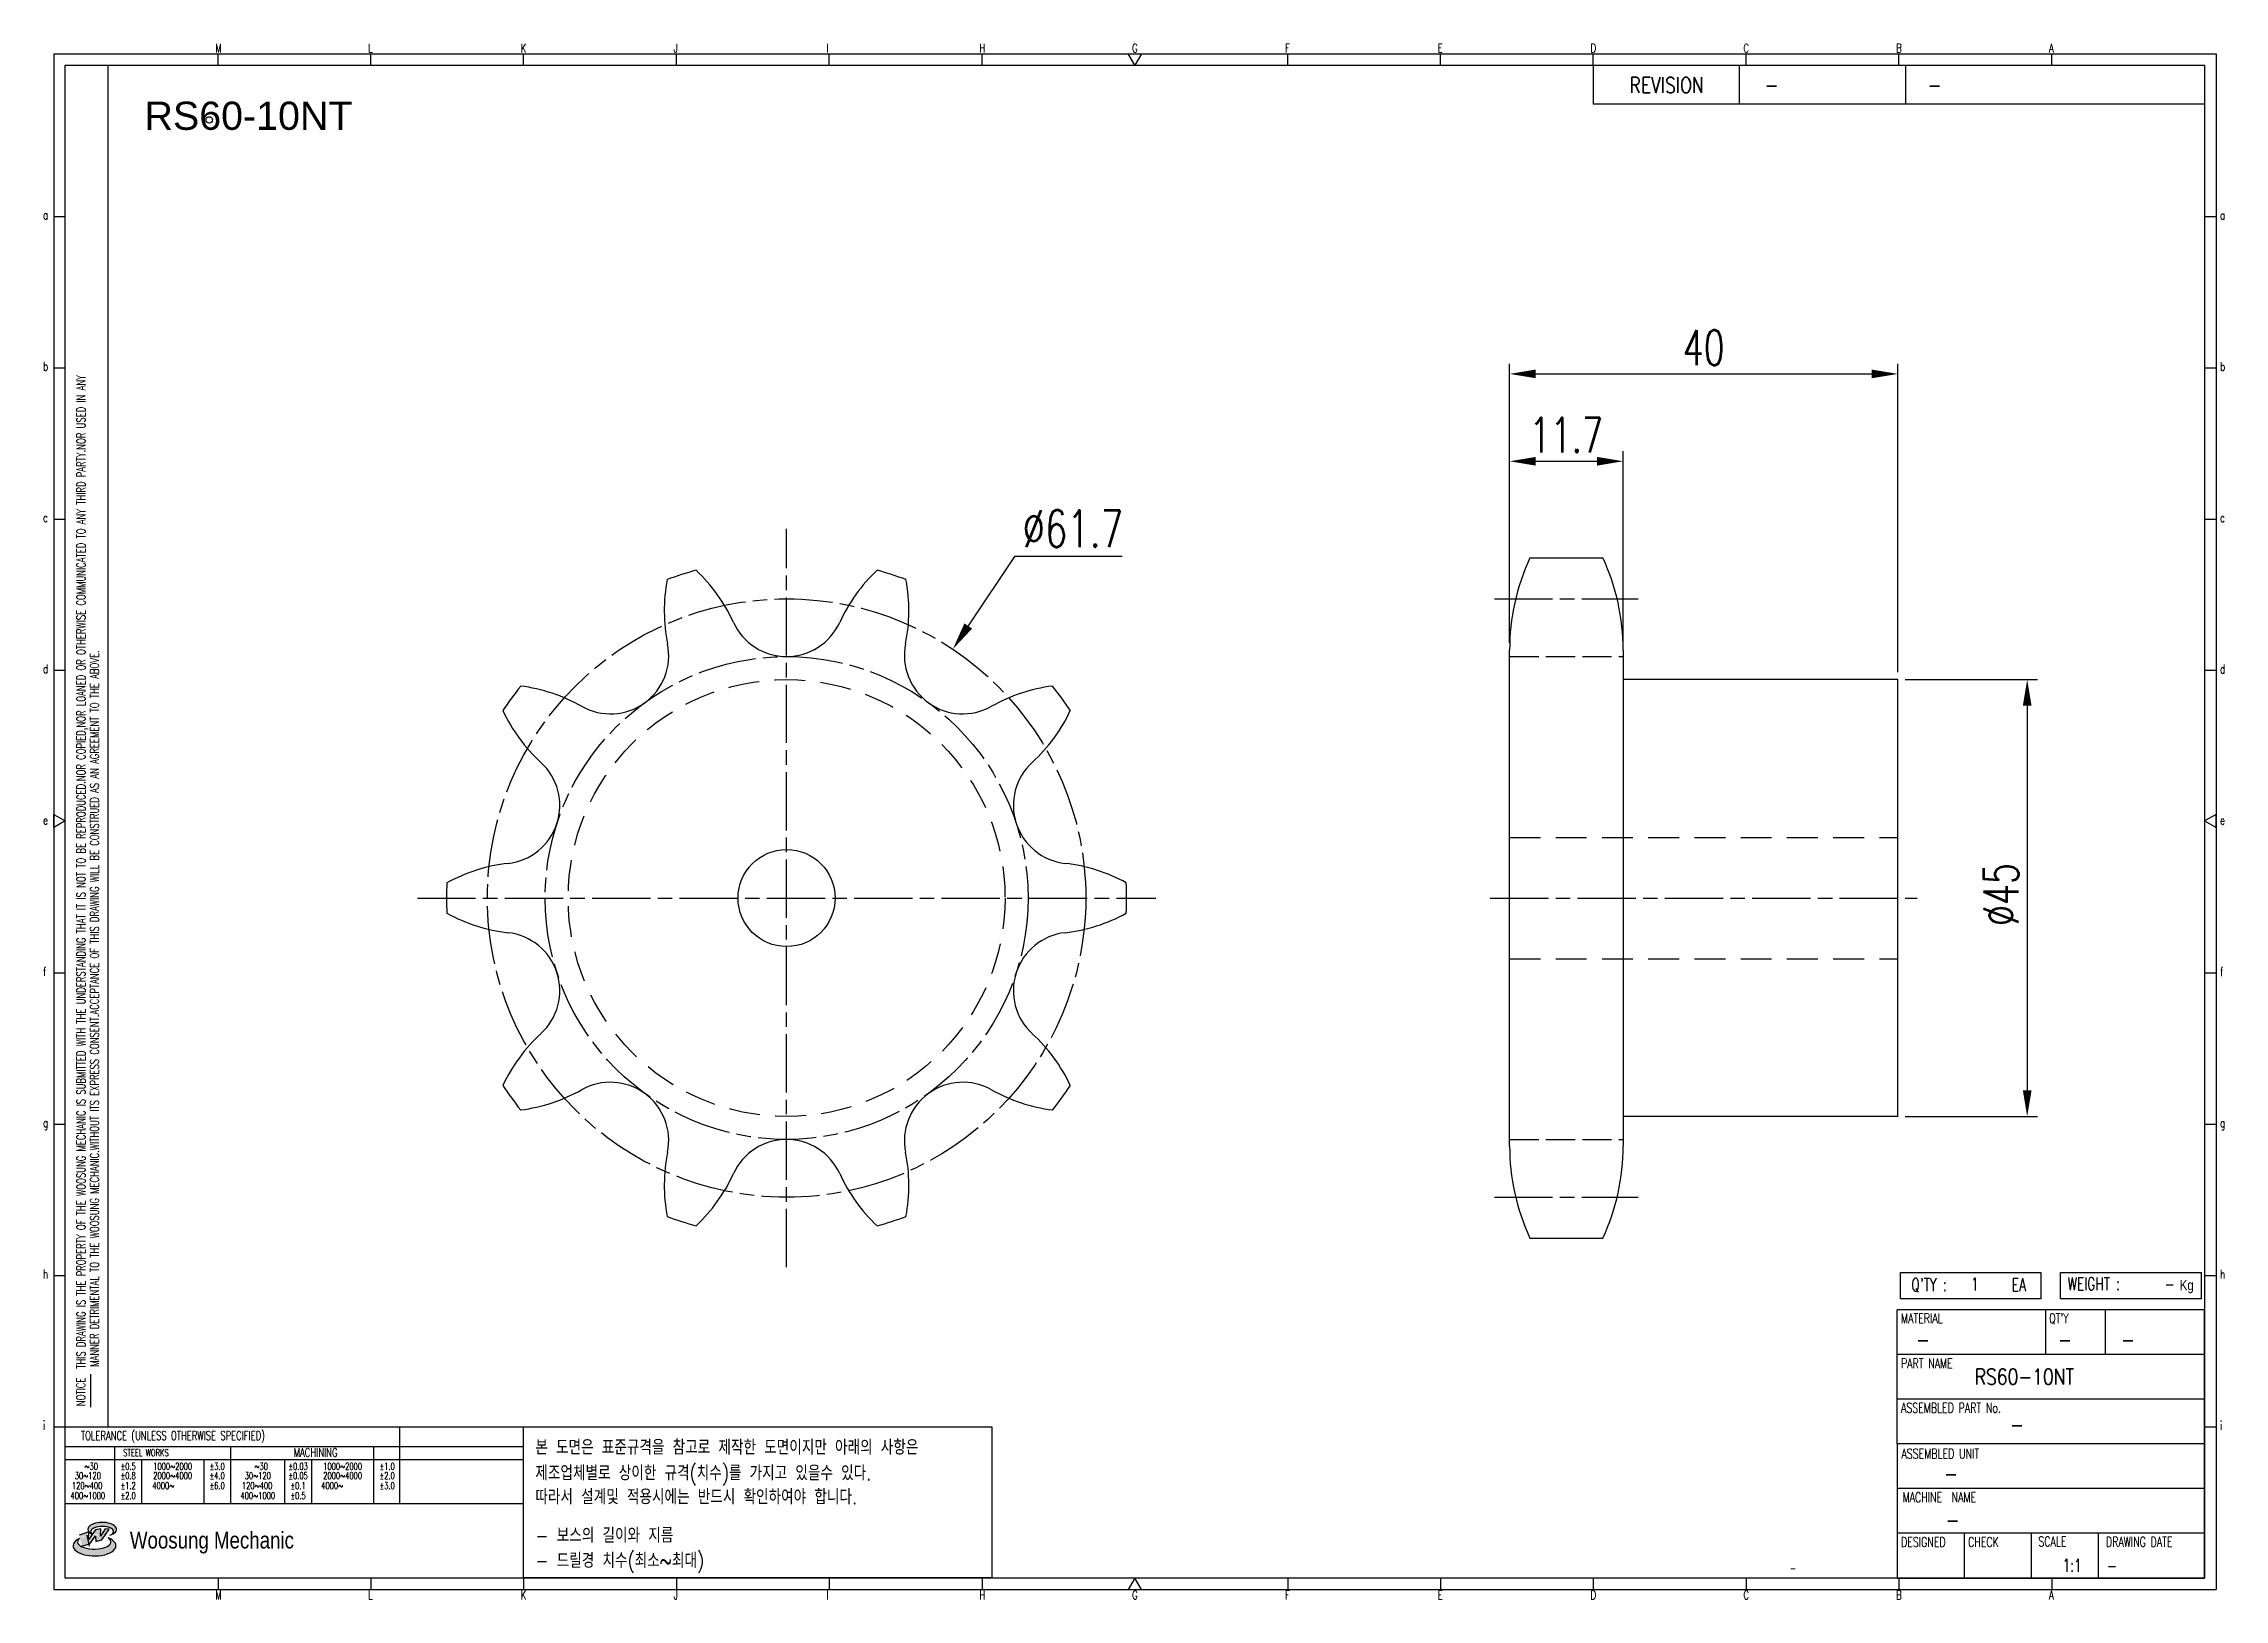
# Model space of a CAD drawing. Header units: millimetres. Extents: x 24106 to 24330, y 31 to 191.
import ezdxf
from ezdxf.enums import TextEntityAlignment as Align

# ---------------------------------------------------------------- set-up
doc = ezdxf.new("R2010")
doc.units = ezdxf.units.MM
for name, pattern in [('AM_ISO02W050', [7.5, 6, -1.5]), ('AM_ISO02W050x2', [3.75, 3, -0.75]), ('AM_ISO08W050', [18, 12, -1.5, 3, -1.5]), ('AM_ISO08W050x2', [9, 6, -0.75, 1.5, -0.75]), ('HIDDEN', [9.525, 6.35, -3.175])]:
    doc.linetypes.add(name, pattern=pattern)
for name, color, linetype, lineweight in [('22', 30, 'AM_ISO08W050', 25), ('AM_3N', 6, 'AM_ISO02W050', 25), ('AM_7', 4, 'AM_ISO08W050', 25), ('AM_7N', 4, 'AM_ISO08W050', 25)]:
    doc.layers.add(name, color=color, linetype=linetype, lineweight=lineweight)
for name, color, linetype in [('HL', 2, 'HIDDEN'), ('S-DIM', 7, 'Continuous'), ('TITLE', 7, 'Continuous'), ('도면레이아웃', 7, 'Continuous')]:
    doc.layers.add(name, color=color, linetype=linetype)
doc.styles.add('HAN', font='ROMANS.shx', dxfattribs={"width": 0.7, "bigfont": 'whgtxt.shx'})
doc.styles.add('HKD_ST2', font='romans.shx', dxfattribs={"width": 0.7, "height": 4, "bigfont": '@extfont2.shx'})
doc.styles.add('HSG', font='SIMPLEX.shx', dxfattribs={"width": 0.7, "bigfont": 'HSG.shx'})
doc.styles.add('ROMANS', font='romans.shx', dxfattribs={"width": 0.7, "bigfont": 'whgtxt.shx'})
doc.styles.add('SLDTEXTSTYLE4', font='arial.ttf', dxfattribs={"width": 0.8})
doc.styles.get("Standard").update_dxf_attribs({"font": 'arial.ttf'})
doc.dimstyles.new('APP4', dxfattribs={"dimscale": 1.6, "dimtxt": 2.4, "dimasz": 1.8, "dimexe": 0.7, "dimexo": 0.5, "dimgap": 0.6, "dimtad": 1, "dimtoh": 1, "dimdec": 1, "dimrnd": 0.01, "dimzin": 9, "dimdsep": 46, "dimtxsty": 'HSG', "dimcen": 0, "dimclrd": 1, "dimclre": 1, "dimclrt": 256, "dimazin": 2, "dimtp": 1, "dimtm": 1, "dimtfac": 0.5, "dimtdec": 1, "dimtofl": 0, "dimtmove": 0, "dimatfit": 3, "dimfxl": 0, "dimtvp": 1, "dimtolj": 2, "dimlwd": -1, "dimlwe": -1, "dimarcsym": 0})
doc.dimstyles.new('APP6', dxfattribs={"dimscale": 1.5, "dimtxt": 2.4, "dimasz": 1.8, "dimexe": 0.7, "dimexo": 0.5, "dimgap": 0.6, "dimtad": 1, "dimtoh": 1, "dimdec": 1, "dimrnd": 0.01, "dimzin": 9, "dimdsep": 46, "dimtxsty": 'HSG', "dimcen": 0, "dimclrd": 1, "dimclre": 1, "dimclrt": 256, "dimazin": 2, "dimtp": 1, "dimtm": 1, "dimtfac": 0.5, "dimtdec": 1, "dimtofl": 0, "dimtmove": 0, "dimatfit": 3, "dimfxl": 0, "dimtvp": 1, "dimtolj": 2, "dimlwd": -1, "dimlwe": -1, "dimarcsym": 0})

# ---------------------------------------------------------------- blocks, each defined once
blk = doc.blocks.new('SUYWSHJH')
at = {"layer": '도면레이아웃'}
h = blk.add_hatch(color=10, dxfattribs=at)
h.paths.add_polyline_path([(1.544, 35.177), (1.554, 34.966), (1.779, 35.034), (2.054, 35.422), (1.908, 35.446), (1.728, 35.167), (1.741, 35.439), (1.547, 35.405), (1.292, 35.041), (1.295, 35.33), (0.943, 35.208), (1.03, 34.8), (1.336, 34.885)])
edge = h.paths.add_edge_path()
edge.add_ellipse((1.795, 35.421), major_axis=(-0.53, 0), ratio=0.487785, start_angle=122.36065, end_angle=403.39574)
edge.add_line((1.411, 35.244), (1.419, 35.261))
edge.add_ellipse((1.798, 35.344), major_axis=(-0.423, 0), ratio=0.444396, start_angle=131.58977, end_angle=386.19408, ccw=False)
edge = h.paths.add_edge_path()
edge.add_ellipse((1.512, 34.815), major_axis=(-0.793, 0), ratio=0.480113, start_angle=314.67633, end_angle=590.85213)
edge.add_ellipse((1.501, 34.958), major_axis=(-0.62, 0), ratio=0.43311, start_angle=331.7024, end_angle=574.42495, ccw=False)
for p, q in [((0, 90.118), (80.15, 90.118)), ((0, 90.118), (0, 33.191)), ((6.089, 89.693), (6.089, 90.118)), ((11.753, 89.693), (11.753, 90.118)), ((17.418, 89.693), (17.418, 90.118)), ((23.082, 89.693), (23.082, 90.118)), ((28.746, 89.693), (28.746, 90.118)), ((34.411, 89.693), (34.411, 90.118)), ((45.739, 89.693), (45.739, 90.118)), ((51.404, 89.693), (51.404, 90.118)), ((57.068, 89.693), (57.068, 90.118)), ((62.732, 89.693), (62.732, 90.118)), ((68.397, 89.693), (68.397, 90.118)), ((74.061, 89.693), (74.061, 90.118)), ((80.15, 90.118), (80.15, 33.191)), ((0, 84.085), (0.425, 84.085)), ((79.725, 84.085), (80.15, 84.085)), ((0, 78.478), (0.425, 78.478)), ((79.725, 78.478), (80.15, 78.478)), ((0, 72.87), (0.425, 72.87)), ((79.725, 72.87), (80.15, 72.87)), ((0, 67.262), (0.425, 67.262)), ((79.725, 67.262), (80.15, 67.262)), ((0, 56.047), (0.425, 56.047)), ((79.725, 56.047), (80.15, 56.047)), ((0, 50.439), (0.425, 50.439)), ((79.725, 50.439), (80.15, 50.439)), ((0, 44.832), (0.425, 44.832)), ((79.725, 44.832), (80.15, 44.832)), ((1.377, 39.947), (1.377, 41.174)), ((0, 39.224), (0.425, 39.224)), ((79.725, 39.224), (80.15, 39.224)), ((0, 33.191), (80.15, 33.191)), ((6.089, 33.616), (6.089, 33.191)), ((11.753, 33.616), (11.753, 33.191)), ((17.418, 33.616), (17.418, 33.191)), ((23.082, 33.616), (23.082, 33.191)), ((28.746, 33.616), (28.746, 33.191)), ((34.411, 33.616), (34.411, 33.191)), ((45.739, 33.616), (45.739, 33.191)), ((51.404, 33.616), (51.404, 33.191)), ((57.068, 33.616), (57.068, 33.191)), ((62.732, 33.616), (62.732, 33.191)), ((68.397, 33.616), (68.397, 33.191)), ((74.061, 33.616), (74.061, 33.191))]:
    blk.add_line(p, q)
at = {"color": 2}
for p, q in [((2.017, 39.224), (2.017, 89.693)), ((0.425, 39.224), (17.418, 39.224)), ((12.816, 39.224), (12.816, 36.382)), ((17.418, 33.616), (17.418, 39.224)), ((0.425, 38.487), (17.418, 38.487)), ((0.425, 38.012), (17.418, 38.012)), ((2.257, 38.487), (2.257, 36.382)), ((3.257, 38.012), (3.257, 36.382)), ((5.557, 38.012), (5.557, 36.382)), ((6.557, 38.5), (6.557, 36.382)), ((8.557, 38.012), (8.557, 36.382)), ((9.557, 38.026), (9.557, 36.382)), ((11.857, 38.487), (11.857, 36.382)), ((0.425, 36.382), (17.418, 36.382))]:
    blk.add_line(p, q, dxfattribs=at)
at = {"color": 6, "ltscale": 0.5}
for p, q in [((57.068, 89.693), (57.068, 88.246)), ((62.47, 89.693), (62.47, 88.246)), ((68.635, 89.693), (68.635, 88.246)), ((79.725, 88.246), (57.068, 88.246)), ((68.336, 38.59), (68.336, 43.563)), ((79.725, 43.563), (68.336, 43.563)), ((73.827, 43.563), (73.827, 41.905)), ((76.037, 43.563), (76.037, 41.905)), ((79.725, 38.59), (79.725, 43.563)), ((79.725, 41.905), (68.336, 41.905)), ((79.725, 40.248), (68.336, 40.248)), ((68.336, 38.59), (68.336, 33.616)), ((79.725, 38.59), (68.336, 38.59)), ((79.725, 33.616), (79.725, 38.59)), ((79.725, 36.932), (68.336, 36.932)), ((79.725, 35.274), (68.336, 35.274)), ((70.822, 33.616), (70.822, 35.274)), ((73.309, 33.616), (73.309, 35.274)), ((75.796, 33.616), (75.796, 35.274)), ((68.336, 33.616), (79.725, 33.616))]:
    blk.add_line(p, q, dxfattribs=at)
for points in [[(40.075, 89.693), (39.83, 90.118), (40.32, 90.118)], [(0.425, 89.693), (79.725, 89.693), (79.725, 33.616), (0.425, 33.616)], [(0.425, 61.679), (0, 61.433), (0, 61.924)], [(79.725, 61.679), (80.15, 61.433), (80.15, 61.924)], [(40.075, 33.616), (39.83, 33.191), (40.32, 33.191)]]:
    blk.add_lwpolyline(points, close=True)
at = {"layer": 'TITLE', "color": 20}
for p, q in [((68.449, 43.961), (68.449, 44.936)), ((68.449, 44.936), (73.654, 44.936)), ((73.654, 44.936), (73.654, 43.961)), ((74.39, 43.961), (74.39, 44.936)), ((74.39, 44.936), (79.595, 44.936)), ((79.595, 44.936), (79.595, 43.961)), ((73.654, 43.961), (68.449, 43.961)), ((79.595, 43.961), (74.39, 43.961))]:
    blk.add_line(p, q, dxfattribs=at)
at = {"layer": '도면레이아웃'}
for p, q in [((1.295, 35.33), (0.943, 35.208)), ((1.03, 34.8), (1.336, 34.885)), ((1.224, 35.208), (1.311, 34.8)), ((1.224, 35.208), (1.224, 35.208)), ((1.547, 35.405), (1.292, 35.041)), ((1.292, 35.041), (1.295, 35.33)), ((1.336, 34.885), (1.544, 35.177)), ((1.419, 35.261), (1.411, 35.244)), ((1.544, 35.177), (1.554, 34.966)), ((1.741, 35.439), (1.547, 35.405)), ((1.554, 34.966), (1.779, 35.034)), ((1.908, 35.446), (1.728, 35.167)), ((1.728, 35.167), (1.741, 35.439)), ((1.779, 35.034), (2.054, 35.422)), ((2.054, 35.422), (1.908, 35.446))]:
    blk.add_line(p, q, dxfattribs=at)
for centre, major_axis, ratio, start_param, end_param in [((1.795, 35.421), (-0.53, 0), 0.487785, 2.135596, 7.040584), ((1.512, 34.815), (-0.793, 0), 0.480113, 5.492138, 10.312315), ((1.501, 34.958), (-0.62, 0), 0.43311, 5.789299, 10.025607), ((1.798, 35.344), (-0.423, 0), 0.444396, 2.296675, 6.740358)]:
    blk.add_ellipse(centre, major_axis=major_axis, ratio=ratio, start_param=start_param, end_param=end_param, dxfattribs=at)
at = {"color": 4, "style": 'HKD_ST2', "width": 0.7}
for s, p in [('M', (5.988, 90.164)), ('L', (11.652, 90.164)), ('K', (17.316, 90.164)), ('J', (22.981, 90.164)), ('I', (28.645, 90.164)), ('H', (34.309, 90.164)), ('G', (39.974, 90.164)), ('F', (45.638, 90.164)), ('E', (51.302, 90.164)), ('D', (56.967, 90.164)), ('C', (62.631, 90.164)), ('B', (68.295, 90.164)), ('A', (73.96, 90.164)), ('a', (-0.395, 83.976)), ('a', (80.305, 83.97)), ('b', (-0.395, 78.368)), ('b', (80.305, 78.362)), ('c', (-0.395, 72.76)), ('c', (80.305, 72.754)), ('d', (-0.395, 67.153)), ('d', (80.305, 67.147)), ('e', (-0.395, 61.545)), ('e', (80.305, 61.539)), ('f', (-0.395, 55.937)), ('f', (80.305, 55.931)), ('g', (-0.395, 50.33)), ('g', (80.305, 50.324)), ('h', (-0.395, 44.722)), ('h', (80.305, 44.716)), ('i', (-0.395, 39.114)), ('i', (80.305, 39.108)), ('M', (5.988, 32.824)), ('L', (11.652, 32.824)), ('K', (17.316, 32.824)), ('J', (22.981, 32.824)), ('I', (28.645, 32.824)), ('H', (34.309, 32.824)), ('G', (39.974, 32.824)), ('F', (45.638, 32.824)), ('E', (51.302, 32.824)), ('D', (56.967, 32.824)), ('C', (62.631, 32.824)), ('B', (68.295, 32.824)), ('A', (73.96, 32.824))]:
    blk.add_text(s, height=0.326, dxfattribs=at).set_placement(p)
for s, height, style, width, p in [('REVISION', 0.5806, 'HAN', 0.8, (58.415, 88.664)), ('-', 0.581, 'HAN', 0.8, (63.426, 88.664)), ('-', 0.581, 'HAN', 0.8, (69.468, 88.664)), ("Q'TY : ", 0.4746, 'HKD_ST2', 0.7, (68.857, 44.253)), ('1', 0.475, 'HKD_ST2', 0.7, (71.071, 44.275)), ('EA', 0.4746, 'HKD_ST2', 0.7, (72.578, 44.253)), ('WEIGHT : ', 0.4746, 'HKD_ST2', 0.7, (74.65, 44.286)), ('-', 0.581, 'HAN', 0.8, (69.029, 42.157)), ('-', 0.581, 'HAN', 0.8, (74.289, 42.157)), ('-', 0.581, 'HAN', 0.8, (76.623, 42.157)), ('-', 0.581, 'HAN', 0.8, (72.515, 39.013)), ('-', 0.581, 'HAN', 0.8, (70.067, 37.189)), ('-', 0.581, 'HAN', 0.8, (70.126, 35.48)), ('1:1', 0.4746, 'HKD_ST2', 0.7, (74.458, 33.848)), ('-', 0.475, 'HKD_ST2', 0.7, (76.112, 33.837))]:
    blk.add_text(s, height=height, dxfattribs=dict(style=style, width=width)).set_placement(p)
at = {"color": 6, "style": 'HKD_ST2', "width": 0.7}
for s, p in [(' THIS DRAWING IS THE PROPERTY OF THE WOOSUNG MECHANIC IS SUBMITTED WITH THE UNDERSTANDING THAT IT IS NOT TO BE REPRODUCED.NOR COPIED,NOR LOANED OR OTHERWISE COMMUNICATED TO ANY THIRD PARTY.NOR USED IN ANY', (1.173, 41.217)), ('MANNER DETRIMENTAL TO THE WOOSUNG MECHANIC.WITHOUT ITS EXPRESS CONSENT.ACCEPTANCE OF THIS DRAWING WILL BE CONSTRUED AS AN AGREEMENT TO THE ABOVE.', (1.672, 41.447))]:
    blk.add_text(s, height=0.326266, rotation=90, dxfattribs=at).set_placement(p)
at = {"style": 'HKD_ST2', "width": 0.7}
blk.add_text('-', height=0.475, dxfattribs=at).set_placement((78.613, 44.286), align=Align.RIGHT)
at = {"color": 4, "style": 'HKD_ST2', "width": 0.7}
for s, height, p in [('MATERIAL', 0.3651, (68.474, 43.425)), ("QT'Y", 0.3651, (73.965, 43.425)), ('PART NAME', 0.3651, (68.474, 41.756)), ('ASSEMBLED PART No.', 0.36511, (68.474, 40.109)), ('ASSEMBLED UNIT', 0.36511, (68.49, 38.408)), ('MACHINE  NAME', 0.36511, (68.532, 36.794)), ('DESIGNED', 0.3651, (68.474, 35.136)), ('CHECK', 0.3651, (70.961, 35.136)), ('SCALE', 0.3651, (73.566, 35.153)), ('DRAWING DATE', 0.36511, (76.071, 35.141))]:
    blk.add_text(s, height=height, dxfattribs=at).set_placement(p, align=Align.TOP_LEFT)
at = {"style": 'HKD_ST2', "width": 0.7}
blk.add_text('NOTICE', height=0.3263, rotation=90, dxfattribs=at).set_placement((1.163, 39.988))
for s, height, style, width, p in [('TOLERANCE (UNLESS OTHERWISE SPECIFIED)', 0.32627, 'HKD_ST2', 0.7, (4.417, 38.896)), ('-', 0.326, 'ROMANS', 0.65, (64.469, 33.975))]:
    blk.add_text(s, height=height, dxfattribs=dict(style=style, width=width)).set_placement(p, align=Align.MIDDLE_CENTER)
at = {"color": 4, "style": 'HKD_ST2', "width": 0.7}
for s, height, p in [('STEEL WORKS', 0.26101, (3.416, 38.268)), ('MACHINING', 0.3263, (9.707, 38.27)), ('%%P0.5', 0.261, (2.757, 37.762)), ('%%P0.8', 0.261, (2.757, 37.411)), ('%%P3.0', 0.261, (6.057, 37.762)), ('%%P4.0', 0.261, (6.057, 37.411)), ('%%P0.03', 0.261, (9.057, 37.762)), ('%%P0.05', 0.261, (9.057, 37.411)), ('%%P1.0', 0.261, (12.357, 37.762)), ('%%P2.0', 0.261, (12.357, 37.411)), ('%%P1.2', 0.261, (2.757, 37.045)), ('%%P2.0', 0.261, (2.757, 36.67)), ('%%P6.0', 0.261, (6.057, 37.045)), ('%%P0.1', 0.261, (9.057, 37.045)), ('%%P0.5', 0.261, (9.057, 36.67)), ('%%P3.0', 0.261, (12.357, 37.045))]:
    blk.add_text(s, height=height, dxfattribs=at).set_placement(p, align=Align.MIDDLE)
for s, height, p in [('30%%126120', 0.261, (1.263, 37.411)), ('%%12630', 0.261, (1.389, 37.762)), ('2000%%1264000', 0.26101, (4.407, 37.411)), ('1000%%1262000', 0.26101, (4.407, 37.762)), ('30%%126120', 0.261, (7.563, 37.411)), ('%%12630', 0.261, (7.689, 37.762)), ('2000%%1264000', 0.26101, (10.707, 37.411)), ('1000%%1262000', 0.26101, (10.707, 37.762)), ('400%%1261000', 0.26101, (1.263, 36.67)), ('120%%126400', 0.26101, (1.237, 37.045)), ('4000%%126', 0.261, (4.061, 37.045)), ('400%%1261000', 0.26101, (7.563, 36.67)), ('120%%126400', 0.26101, (7.537, 37.045)), ('4000%%126', 0.261, (10.321, 37.045))]:
    blk.add_text(s, height=height, dxfattribs=at).set_placement(p, align=Align.MIDDLE_CENTER)
at = {"color": 1, "style": 'SLDTEXTSTYLE4', "width": 0.8}
blk.add_text('Woosung Mechanic', height=0.61957, dxfattribs=at).set_placement((2.822, 34.711))
at = {"layer": 'TITLE', "width": 0.8}
blk.add_text('Kg', height=0.3789, dxfattribs=at).set_placement((78.807, 44.286))
blk = doc.blocks.new('*D28')
at = {"layer": 'Defpoints', "color": 0, "transparency": 16777216}
for p in [(24268.37, 147.87), (24256.67, 128.41), (24268.37, 128.41)]:
    blk.add_point(p, dxfattribs=at)
at = {"layer": 'S-DIM', "color": 1, "transparency": 16777216}
for p, q in [((24256.67, 129.16), (24256.67, 148.92)), ((24268.37, 129.16), (24268.37, 148.92)), ((24259.37, 147.87), (24265.67, 147.87))]:
    blk.add_line(p, q, dxfattribs=at)
for points in [[(24259.37, 148.32), (24259.37, 147.42), (24256.67, 147.87)], [(24265.67, 148.32), (24265.67, 147.42), (24268.37, 147.87)]]:
    blk.add_solid(points, dxfattribs=at)
at = {"layer": 'S-DIM', "transparency": 16777216, "insert": (24262.51, 150.57), "char_height": 3.6, "attachment_point": 5, "style": 'HSG'}
blk.add_mtext('\\A2;11.7', dxfattribs=at)
blk = doc.blocks.new('*D29')
at = {"layer": 'Defpoints', "color": 0, "transparency": 16777216}
for p in [(24296.67, 156.87), (24256.67, 128.41), (24296.67, 125.38)]:
    blk.add_point(p, dxfattribs=at)
at = {"layer": 'S-DIM', "color": 1, "transparency": 16777216}
for p, q in [((24256.67, 129.16), (24256.67, 157.92)), ((24296.67, 126.13), (24296.67, 157.92)), ((24259.37, 156.87), (24293.97, 156.87))]:
    blk.add_line(p, q, dxfattribs=at)
for points in [[(24259.37, 157.32), (24259.37, 156.42), (24256.67, 156.87)], [(24293.97, 157.32), (24293.97, 156.42), (24296.67, 156.87)]]:
    blk.add_solid(points, dxfattribs=at)
at = {"layer": 'S-DIM', "transparency": 16777216, "insert": (24276.67, 159.57), "char_height": 3.6, "attachment_point": 5, "style": 'HSG'}
blk.add_mtext('\\A2;40', dxfattribs=at)
blk = doc.blocks.new('*D30')
at = {"layer": 'Defpoints', "color": 0, "transparency": 16777216}
for p in [(24296.67, 125.38), (24296.67, 80.38), (24309.99, 80.38)]:
    blk.add_point(p, dxfattribs=at)
at = {"layer": 'S-DIM', "color": 1, "transparency": 16777216}
for p, q in [((24297.42, 125.38), (24311.04, 125.38)), ((24309.99, 122.68), (24309.99, 83.08)), ((24297.42, 80.38), (24311.04, 80.38))]:
    blk.add_line(p, q, dxfattribs=at)
for points in [[(24309.54, 122.68), (24310.44, 122.68), (24309.99, 125.38)], [(24309.54, 83.08), (24310.44, 83.08), (24309.99, 80.38)]]:
    blk.add_solid(points, dxfattribs=at)
at = {"layer": 'S-DIM', "transparency": 16777216, "insert": (24307.29, 103.24), "char_height": 3.6, "attachment_point": 5, "rotation": 90, "style": 'HSG'}
blk.add_mtext('\\A2;%%c45', dxfattribs=at)
blk = doc.blocks.new('*D31')
at = {"layer": 'Defpoints', "color": 0, "transparency": 16777216}
for p in [(24199.31, 128.51), (24165.07, 77.25)]:
    blk.add_point(p, dxfattribs=at)
at = {"layer": 'S-DIM', "color": 1, "transparency": 16777216}
for p, q in [((24205.68, 138.05), (24200.91, 130.91)), ((24216.75, 138.05), (24205.68, 138.05))]:
    blk.add_line(p, q, dxfattribs=at)
blk.add_solid([(24200.51, 131.17), (24201.31, 130.64), (24199.31, 128.51)], dxfattribs=at)
at = {"layer": 'S-DIM', "transparency": 16777216, "insert": (24211.69, 140.93), "char_height": 3.84, "attachment_point": 5, "style": 'HSG'}
blk.add_mtext('\\A2;∅61.7', dxfattribs=at)

msp = doc.modelspace()

# ---------------------------------------------------------------- linework, layer by layer
for p, q in [((24258.75, 137.91), (24266.28, 137.91)), ((24256.67, 77.35), (24256.67, 128.41)), ((24268.37, 128.41), (24268.37, 77.35)), ((24296.67, 125.38), (24268.37, 125.38)), ((24296.67, 80.38), (24296.67, 125.38)), ((24296.67, 80.38), (24268.37, 80.38)), ((24258.75, 67.85), (24266.28, 67.85))]:
    msp.add_line(p, q)
at = {"color": 4}
msp.add_lwpolyline([(24155.1, 48.42), (24203.35, 48.42), (24203.35, 32.84), (24155.1, 32.84)], close=True, dxfattribs=at)
for centre, radius in [((24122.72, 183.03), 0.336), ((24182.19, 102.88), 5)]:
    msp.add_circle(centre, radius)
for centre, radius, start, end in [((24279.37, 128.41), 22.7, 155.2599, 180), ((24245.67, 128.41), 22.7, 0, 24.7401), ((24186.74, 132.48), 17.15, 169.2631, 191.5), ((24182.19, 102.88), 35.03, 105.4386, 110.5614), ((24161.11, 124.16), 17.15, 24.5, 46.7369), ((24203.27, 124.16), 17.15, 133.2631, 155.5), ((24182.19, 102.88), 35.03, 69.4386, 74.5614), ((24177.64, 132.48), 17.15, 348.5, 10.7369), ((24182.19, 133.76), 6.01, 204.5, 335.5), ((24164.04, 127.86), 6.01, 240.5, 11.5), ((24200.34, 127.86), 6.01, 168.5, 299.5), ((24182.19, 102.88), 35.03, 141.4386, 146.5614), ((24152.63, 107.7), 17.15, 60.5, 82.7369), ((24211.75, 107.7), 17.15, 97.2631, 119.5), ((24182.19, 102.88), 35.03, 33.4386, 38.5614), ((24168.47, 129.5), 17.15, 205.2631, 227.5), ((24195.91, 129.5), 17.15, 312.5, 334.7369), ((24152.82, 112.42), 6.01, 276.5, 47.5), ((24211.56, 112.42), 6.01, 132.5, 263.5), ((24155.44, 89.41), 17.15, 96.5, 118.7369), ((24208.94, 89.41), 17.15, 61.2631, 83.5), ((24182.19, 102.88), 35.03, 177.4386, 182.5614), ((24182.19, 102.88), 35.03, 357.4386, 2.5614), ((24155.44, 116.35), 17.15, 241.2631, 263.5), ((24208.94, 116.35), 17.15, 276.5, 298.7369), ((24152.82, 93.34), 6.01, 312.5, 83.5), ((24211.56, 93.34), 6.01, 96.5, 227.5), ((24168.47, 76.26), 17.15, 132.5, 154.7369), ((24195.91, 76.26), 17.15, 25.2631, 47.5), ((24182.19, 102.88), 35.03, 213.4386, 218.5614), ((24152.63, 98.06), 17.15, 277.2631, 299.5), ((24164.04, 77.89), 6.01, 348.5, 119.5), ((24200.34, 77.89), 6.01, 60.5, 191.5), ((24211.75, 98.06), 17.15, 240.5, 262.7369), ((24182.19, 102.88), 35.03, 321.4386, 326.5614), ((24186.74, 73.28), 17.15, 168.5, 190.7369), ((24182.19, 72), 6.01, 24.5, 155.5), ((24177.64, 73.28), 17.15, 349.2631, 11.5), ((24279.37, 77.35), 22.7, 180, 204.7401), ((24245.67, 77.35), 22.7, 335.2599, 0), ((24161.11, 81.6), 17.15, 313.2631, 335.5), ((24203.27, 81.6), 17.15, 204.5, 226.7369), ((24182.19, 102.88), 35.03, 249.4386, 254.5614), ((24182.19, 102.88), 35.03, 285.4386, 290.5614)]:
    msp.add_arc(centre, radius, start, end)
at = {"layer": '22', "color": 4, "linetype": 'AM_ISO08W050x2'}
msp.add_line((24254.67, 102.88), (24298.67, 102.88), dxfattribs=at)
at = {"layer": 'AM_3N', "linetype": 'AM_ISO02W050x2'}
for p, q in [((24256.67, 127.75), (24268.37, 127.75)), ((24256.67, 78.01), (24268.37, 78.01))]:
    msp.add_line(p, q, dxfattribs=at)
at = {"layer": 'AM_7', "linetype": 'AM_ISO08W050x2'}
for radius in [30.82, 24.87]:
    msp.add_circle((24182.19, 102.88), radius, dxfattribs=at)
at = {"layer": 'AM_7N', "linetype": 'AM_ISO08W050x2'}
for p, q in [((24182.19, 64.85), (24182.19, 140.91)), ((24255.1, 133.7), (24269.93, 133.7)), ((24144.16, 102.88), (24220.22, 102.88)), ((24255.1, 72.06), (24269.93, 72.06))]:
    msp.add_line(p, q, dxfattribs=at)
at = {"layer": 'HL', "ltscale": 0.5}
for p, q in [((24256.67, 109.13), (24296.67, 109.13)), ((24256.67, 96.63), (24296.67, 96.63))]:
    msp.add_line(p, q, dxfattribs=at)
msp.add_circle((24182.19, 102.88), 22.5, dxfattribs=at)

# ---------------------------------------------------------------- block references
at = {"xscale": 2.779053458626894, "yscale": 2.779053458626894, "zscale": 2.779053458626894}
msp.add_blockref('SUYWSHJH', (24106.7, -60.59), dxfattribs=at)

# ---------------------------------------------------------------- texts
at = {"color": 2}
msp.add_text('RS60-10NT', height=2.904, dxfattribs=at).set_placement((24116.05, 182.01))
at = {"style": 'HAN', "width": 0.8}
msp.add_text('RS60-10NT', height=1.614, dxfattribs=at).set_placement((24304.59, 52.76))
at = {"color": 4, "style": 'HAN', "width": 0.8}
for s, p in [('본 도면은 표준규격을 참고로 제작한 도면이지만 아래의 사항은', (24156.31, 45.54)), ('제조업체별로 상이한 규격(치수)를 가지고 있을수 있다.', (24156.31, 42.89)), ('따라서 설계및 적용시에는 반드시 확인하여야 합니다.', (24156.31, 40.43)), ('- 보스의 길이와 지름', (24156.31, 36.47)), ('- 드릴경 치수(최소~최대)', (24156.31, 33.87))]:
    msp.add_text(s, height=1.5267, dxfattribs=at).set_placement(p)

# ---------------------------------------------------------------- dimensions: what is measured, and where the dimension line sits
at = {"layer": 'S-DIM', "color": 1}
dim = msp.add_linear_dim(base=(24296.67, 156.87), p1=(24256.67, 128.41), p2=(24296.67, 125.38), dimstyle='APP6', dxfattribs=at)
dim.commit()
dim.dimension.update_dxf_attribs({"geometry": '*D29', "text_midpoint": (24276.67, 159.57)})
dim = msp.add_linear_dim(base=(24268.37, 147.87), p1=(24256.67, 128.41), p2=(24268.37, 128.41), dimstyle='APP6', dxfattribs=at)
dim.commit()
dim.dimension.update_dxf_attribs({"geometry": '*D28', "text_midpoint": (24262.51, 147.87), "dimtype": 160})
at = {"layer": 'S-DIM'}
dim = msp.add_diameter_dim_2p(p1=(24165.07, 77.25), p2=(24199.31, 128.51), dimstyle='APP4', dxfattribs=at)
dim.commit()
dim.dimension.update_dxf_attribs({"geometry": '*D31', "text_midpoint": (24211.69, 138.05), "dimtype": 163})
at = {"layer": 'S-DIM', "color": 1}
dim = msp.add_linear_dim(base=(24309.99, 80.38), p1=(24296.67, 125.38), p2=(24296.67, 80.38), angle=90, text='%%c<>', dimstyle='APP6', dxfattribs=at)
dim.commit()
dim.dimension.update_dxf_attribs({"geometry": '*D30', "text_midpoint": (24309.99, 103.24), "dimtype": 160})

doc.saveas('drawing.dxf')
